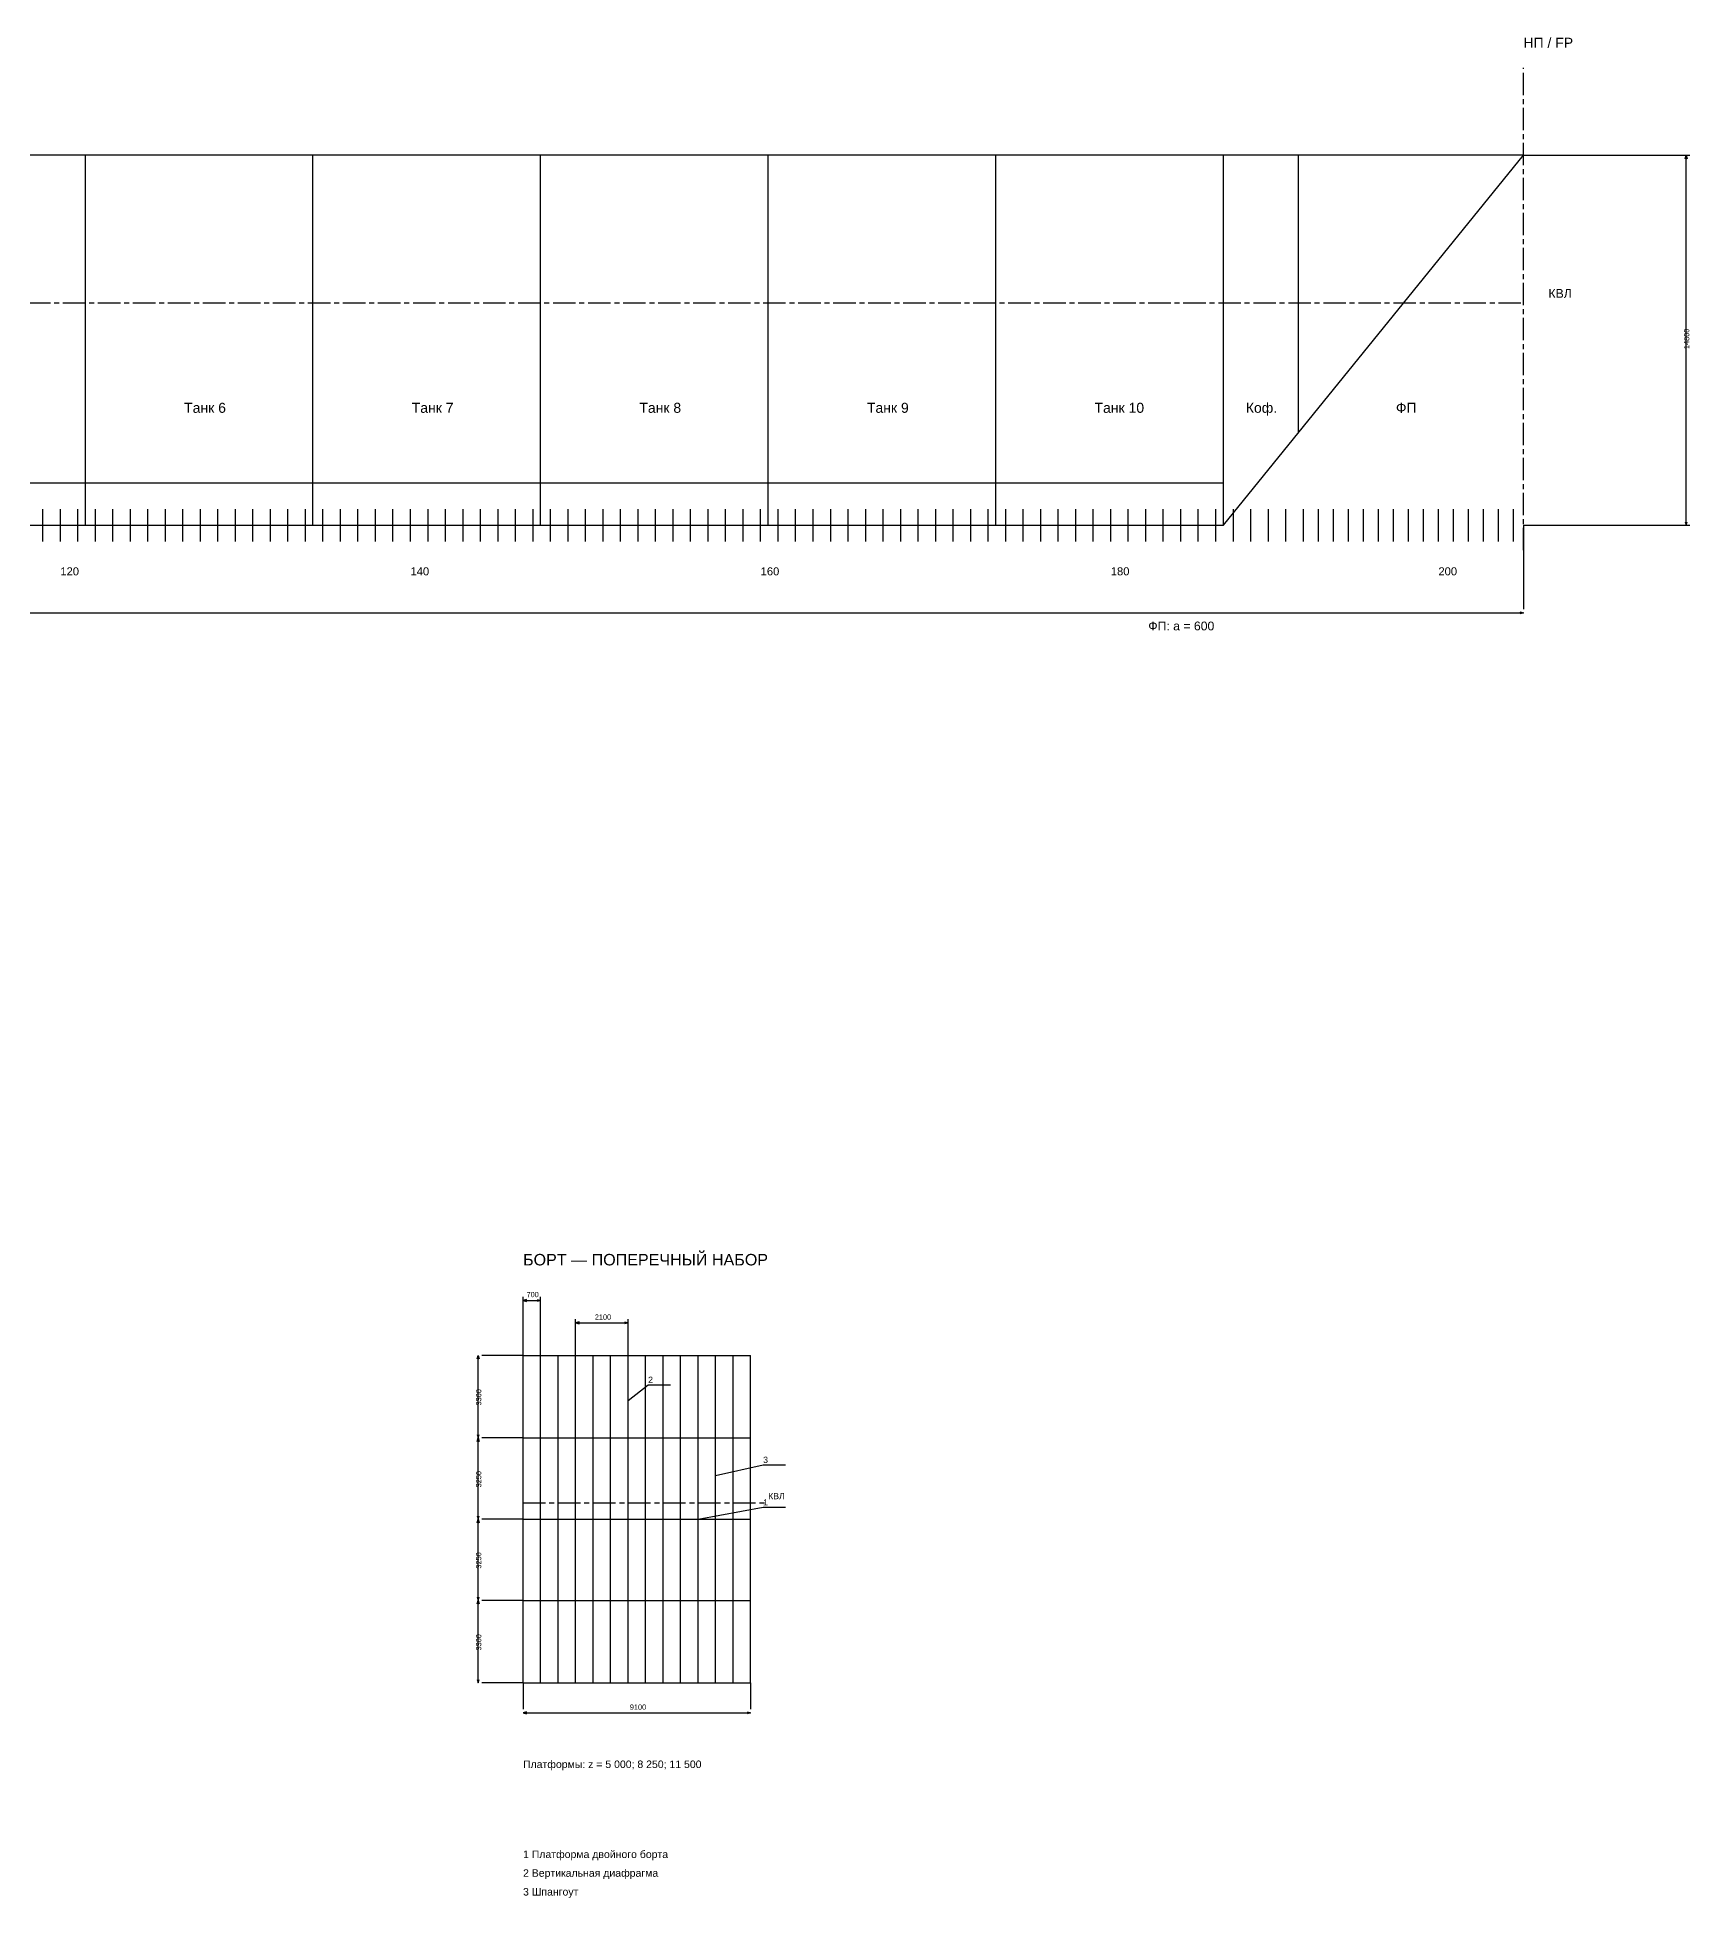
# Model space of a CAD drawing. Header units: millimetres. Extents: x -5500 to 147650, y -17240 to 192034.
# Drawn here: x 81575 to 147650, y 94110 to 168521 of the extents above; entities that cross this region are included whole.
import ezdxf

# ---------------------------------------------------------------- set-up
doc = ezdxf.new("R2010")
doc.units = ezdxf.units.MM
doc.linetypes.add('AXIS22', pattern=[1400, 900, -150, 200, -150])
for name, color, linetype in [('ARR_LONG_CENTER', 30, 'AXIS22'), ('ARR_LONG_DIM', 2, 'Continuous'), ('ARR_LONG_HULL', 4, 'Continuous'), ('ARR_LONG_MEMBER', 4, 'Continuous'), ('ARR_LONG_TEXT', 7, 'Continuous'), ('ARR_SIDE_CENTER', 30, 'AXIS22'), ('ARR_SIDE_DIM', 2, 'Continuous'), ('ARR_SIDE_HULL', 4, 'Continuous'), ('ARR_SIDE_MEMBER', 4, 'Continuous'), ('ARR_SIDE_SEAM', 7, 'Continuous'), ('ARR_SIDE_TEXT', 7, 'Continuous')]:
    doc.layers.add(name, color=color, linetype=linetype)
doc.styles.add('RU', font='arial.ttf')

msp = doc.modelspace()

# ---------------------------------------------------------------- linework, layer by layer
at = {"layer": 'ARR_LONG_CENTER'}
for p, q in [((141000, 148000), (141000, 167300)), ((0, 157900), (141000, 157900))]:
    msp.add_line(p, q, dxfattribs=at)
at = {"layer": 'ARR_LONG_DIM'}
for p, q in [((141000, 163800), (147650, 163800)), ((147500, 149000), (147500, 163800)), ((141000, 149000), (141000, 145650)), ((141000, 149000), (147650, 149000)), ((0, 145500), (141000, 145500))]:
    msp.add_line(p, q, dxfattribs=at)
for points in [[(147460, 163660), (147500, 163800), (147540, 163660)], [(147460, 149140), (147500, 149000), (147540, 149140)], [(140860, 145540), (141000, 145500), (140860, 145460)]]:
    msp.add_lwpolyline(points, dxfattribs=at)
at = {"layer": 'ARR_LONG_HULL'}
for p, q in [((83500, 149000), (83500, 163800)), ((92600, 149000), (92600, 163800)), ((101700, 149000), (101700, 163800)), ((110800, 149000), (110800, 163800)), ((119900, 149000), (119900, 163800)), ((129000, 149000), (129000, 163800)), ((132000, 152700), (132000, 163800)), ((9000, 150700), (129000, 150700))]:
    msp.add_line(p, q, dxfattribs=at)
msp.add_lwpolyline([(0, 161300), (9000, 149000), (129000, 149000), (141000, 163800), (0, 163800), (0, 161300)], dxfattribs=at)
at = {"layer": 'ARR_LONG_MEMBER'}
for p, q in [((81800, 148350), (81800, 149650)), ((82500, 148350), (82500, 149650)), ((83200, 148350), (83200, 149650)), ((83900, 148350), (83900, 149650)), ((84600, 148350), (84600, 149650)), ((85300, 148350), (85300, 149650)), ((86000, 148350), (86000, 149650)), ((86700, 148350), (86700, 149650)), ((87400, 148350), (87400, 149650)), ((88100, 148350), (88100, 149650)), ((88800, 148350), (88800, 149650)), ((89500, 148350), (89500, 149650)), ((90200, 148350), (90200, 149650)), ((90900, 148350), (90900, 149650)), ((91600, 148350), (91600, 149650)), ((92300, 148350), (92300, 149650)), ((93000, 148350), (93000, 149650)), ((93700, 148350), (93700, 149650)), ((94400, 148350), (94400, 149650)), ((95100, 148350), (95100, 149650)), ((95800, 148350), (95800, 149650)), ((96500, 148350), (96500, 149650)), ((97200, 148350), (97200, 149650)), ((97900, 148350), (97900, 149650)), ((98600, 148350), (98600, 149650)), ((99300, 148350), (99300, 149650)), ((100000, 148350), (100000, 149650)), ((100700, 148350), (100700, 149650)), ((101400, 148350), (101400, 149650)), ((102100, 148350), (102100, 149650)), ((102800, 148350), (102800, 149650)), ((103500, 148350), (103500, 149650)), ((104200, 148350), (104200, 149650)), ((104900, 148350), (104900, 149650)), ((105600, 148350), (105600, 149650)), ((106300, 148350), (106300, 149650)), ((107000, 148350), (107000, 149650)), ((107700, 148350), (107700, 149650)), ((108400, 148350), (108400, 149650)), ((109100, 148350), (109100, 149650)), ((109800, 148350), (109800, 149650)), ((110500, 148350), (110500, 149650)), ((111200, 148350), (111200, 149650)), ((111900, 148350), (111900, 149650)), ((112600, 148350), (112600, 149650)), ((113300, 148350), (113300, 149650)), ((114000, 148350), (114000, 149650)), ((114700, 148350), (114700, 149650)), ((115400, 148350), (115400, 149650)), ((116100, 148350), (116100, 149650)), ((116800, 148350), (116800, 149650)), ((117500, 148350), (117500, 149650)), ((118200, 148350), (118200, 149650)), ((118900, 148350), (118900, 149650)), ((119600, 148350), (119600, 149650)), ((120300, 148350), (120300, 149650)), ((121000, 148350), (121000, 149650)), ((121700, 148350), (121700, 149650)), ((122400, 148350), (122400, 149650)), ((123100, 148350), (123100, 149650)), ((123800, 148350), (123800, 149650)), ((124500, 148350), (124500, 149650)), ((125200, 148350), (125200, 149650)), ((125900, 148350), (125900, 149650)), ((126600, 148350), (126600, 149650)), ((127300, 148350), (127300, 149650)), ((128000, 148350), (128000, 149650)), ((128700, 148350), (128700, 149650)), ((129400, 148350), (129400, 149650)), ((130100, 148350), (130100, 149650)), ((130800, 148350), (130800, 149650)), ((131500, 148350), (131500, 149650)), ((132200, 148350), (132200, 149650)), ((132800, 148350), (132800, 149650)), ((133400, 148350), (133400, 149650)), ((134000, 148350), (134000, 149650)), ((134600, 148350), (134600, 149650)), ((135200, 148350), (135200, 149650)), ((135800, 148350), (135800, 149650)), ((136400, 148350), (136400, 149650)), ((137000, 148350), (137000, 149650)), ((137600, 148350), (137600, 149650)), ((138200, 148350), (138200, 149650)), ((138800, 148350), (138800, 149650)), ((139400, 148350), (139400, 149650)), ((140000, 148350), (140000, 149650)), ((140600, 148350), (140600, 149650))]:
    msp.add_line(p, q, dxfattribs=at)
at = {"layer": 'ARR_SIDE_CENTER'}
msp.add_line((101000, 109900), (110700, 109900), dxfattribs=at)
at = {"layer": 'ARR_SIDE_DIM'}
for p, q in [((101000, 115800), (101000, 118150)), ((101000, 118000), (101700, 118000)), ((101700, 115800), (101700, 118150)), ((103100, 115800), (103100, 117250)), ((103100, 117100), (105200, 117100)), ((105200, 115800), (105200, 117250)), ((99200, 112500), (99200, 115800)), ((101000, 115800), (99350, 115800)), ((99200, 109250), (99200, 112500)), ((101000, 112500), (99350, 112500)), ((101000, 112500), (99350, 112500)), ((99200, 106000), (99200, 109250)), ((101000, 109250), (99350, 109250)), ((101000, 109250), (99350, 109250)), ((99200, 102700), (99200, 106000)), ((101000, 106000), (99350, 106000)), ((101000, 106000), (99350, 106000)), ((101000, 102700), (99350, 102700)), ((101000, 102700), (101000, 101650)), ((110100, 102700), (110100, 101650)), ((101000, 101500), (110100, 101500))]:
    msp.add_line(p, q, dxfattribs=at)
for points in [[(101140, 118040), (101000, 118000), (101140, 117960)], [(101560, 118040), (101700, 118000), (101560, 117960)], [(103240, 117140), (103100, 117100), (103240, 117060)], [(105060, 117140), (105200, 117100), (105060, 117060)], [(99160, 115660), (99200, 115800), (99240, 115660)], [(99160, 112640), (99200, 112500), (99240, 112640)], [(99160, 112360), (99200, 112500), (99240, 112360)], [(99160, 109390), (99200, 109250), (99240, 109390)], [(99160, 109110), (99200, 109250), (99240, 109110)], [(99160, 106140), (99200, 106000), (99240, 106140)], [(99160, 105860), (99200, 106000), (99240, 105860)], [(99160, 102840), (99200, 102700), (99240, 102840)], [(101140, 101540), (101000, 101500), (101140, 101460)], [(109960, 101540), (110100, 101500), (109960, 101460)]]:
    msp.add_lwpolyline(points, dxfattribs=at)
at = {"layer": 'ARR_SIDE_HULL'}
for p, q in [((101000, 115800), (110100, 115800)), ((101000, 102700), (101000, 115800)), ((103100, 102700), (103100, 115800)), ((105200, 102700), (105200, 115800)), ((107300, 102700), (107300, 115800)), ((109400, 102700), (109400, 115800)), ((101000, 112500), (110100, 112500)), ((101000, 109250), (110100, 109250)), ((101000, 106000), (110100, 106000)), ((101000, 102700), (110100, 102700))]:
    msp.add_line(p, q, dxfattribs=at)
at = {"layer": 'ARR_SIDE_MEMBER'}
for p, q in [((101700, 102700), (101700, 115800)), ((102400, 102700), (102400, 115800)), ((103800, 102700), (103800, 115800)), ((104500, 102700), (104500, 115800)), ((105900, 102700), (105900, 115800)), ((106600, 102700), (106600, 115800)), ((108000, 102700), (108000, 115800)), ((108700, 102700), (108700, 115800)), ((110100, 102700), (110100, 115800))]:
    msp.add_line(p, q, dxfattribs=at)
at = {"layer": 'ARR_SIDE_SEAM'}
for points in [[(105200, 114000), (106000, 114630), (106900, 114630)], [(108700, 111000), (110600, 111430), (111500, 111430)], [(108000, 109250), (110600, 109730), (111500, 109730)]]:
    msp.add_lwpolyline(points, dxfattribs=at)

# ---------------------------------------------------------------- texts
at = {"layer": 'ARR_LONG_DIM', "style": 'RU'}
msp.add_text('14800', height=210, rotation=90, dxfattribs=at).set_placement((147630, 156050))
at = {"layer": 'ARR_LONG_TEXT', "style": 'RU'}
for s, height, p in [('НП / FP', 400, (141000, 168100)), ('КВЛ', 350, (142000, 158100)), ('Танк 6', 400, (87450, 153500)), ('Танк 7', 400, (96550, 153500)), ('Танк 8', 400, (105650, 153500)), ('Танк 9', 400, (114750, 153500)), ('Танк 10', 400, (123850, 153500)), ('Коф.', 400, (129900, 153500)), ('ФП', 400, (135900, 153500)), ('120', 320, (82500, 147000)), ('140', 320, (96500, 147000)), ('160', 320, (110500, 147000)), ('180', 320, (124500, 147000)), ('200', 320, (137600, 147000)), ('ФП: a = 600', 350, (126000, 144800))]:
    msp.add_text(s, height=height, dxfattribs=at).set_placement(p)
at = {"layer": 'ARR_SIDE_DIM', "style": 'RU'}
for s, p in [('700', (101140, 118130)), ('2100', (103870, 117230)), ('9100', (105270, 101630))]:
    msp.add_text(s, height=210, dxfattribs=at).set_placement(p)
for s, p in [('3300', (99330, 113800)), ('3250', (99330, 110525)), ('3250', (99330, 107275)), ('3300', (99330, 104000))]:
    msp.add_text(s, height=210, rotation=90, dxfattribs=at).set_placement(p)
at = {"layer": 'ARR_SIDE_TEXT', "style": 'RU'}
for s, height, p in [('БОРТ — ПОПЕРЕЧНЫЙ НАБОР', 460, (101000, 119400)), ('2', 250, (106000, 114700)), ('3', 250, (110600, 111500)), ('КВЛ', 250, (110800, 110050)), ('1', 250, (110600, 109800)), ('Платформы: z = 5 000; 8 250; 11 500', 300, (101000, 99300)), ('1 Платформа двойного борта', 300, (101000, 95700)), ('2 Вертикальная диафрагма', 300, (101000, 94950)), ('3 Шпангоут', 300, (101000, 94200))]:
    msp.add_text(s, height=height, dxfattribs=at).set_placement(p)

doc.saveas('drawing.dxf')
